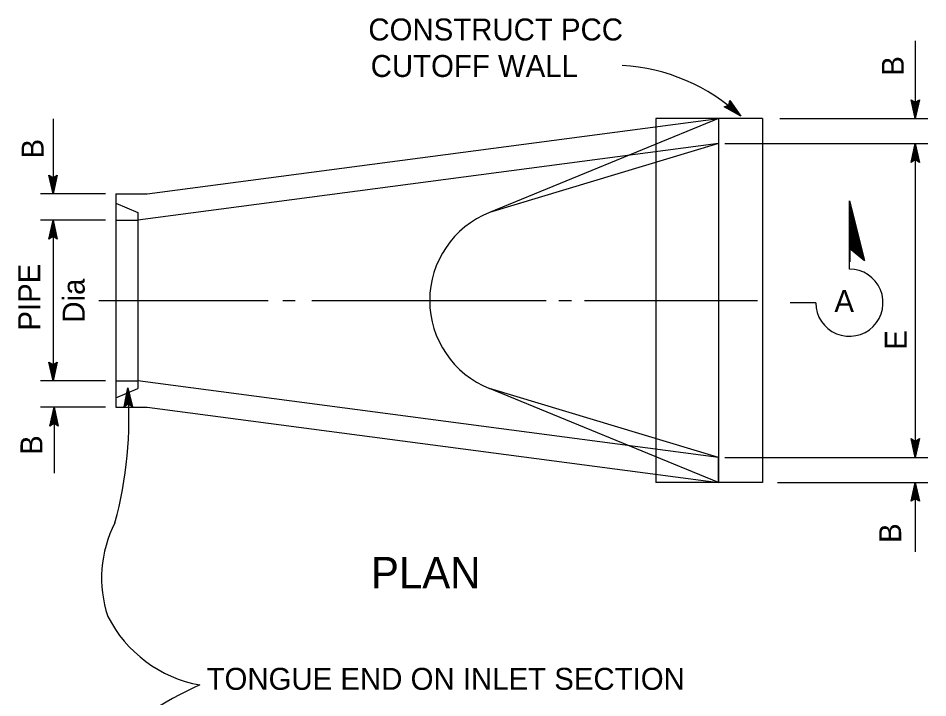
# Model space of a CAD drawing. Extents: x -894 to 866, y -476 to 714.
# Drawn here: x -700.4 to -410.6, y 166.1 to 382.7 of the extents above; entities that cross this region are included whole.
import ezdxf

# ---------------------------------------------------------------- set-up
doc = ezdxf.new("R2010")
doc.units = 0
for name, color, linetype in [('22 Misc Cnst Det', 7, 'Continuous'), ('56 Stage 3 Anno', 7, 'Continuous'), ('57 Undefined', 7, 'Continuous'), ('60 Nongeo Data', 7, 'Continuous')]:
    doc.layers.add(name, color=color, linetype=linetype)

msp = doc.modelspace()

# ---------------------------------------------------------------- linework, layer by layer
at = {"layer": '22 Misc Cnst Det'}
for p, q in [((-435.56, 324.44), (-430.73, 305.49)), ((-435.56, 302.74), (-435.56, 324.44)), ((-435.56, 322.89), (-431.23, 305.9)), ((-435.56, 321.33), (-431.73, 306.31)), ((-435.56, 319.77), (-432.23, 306.71)), ((-435.56, 318.21), (-432.73, 307.12)), ((-435.56, 316.65), (-433.23, 307.52)), ((-435.56, 315.09), (-433.73, 307.93)), ((-435.56, 313.54), (-434.23, 308.33)), ((-435.56, 311.98), (-434.73, 308.74)), ((-435.56, 310.42), (-435.23, 309.14)), ((-435.56, 309.41), (-430.73, 305.49)), ((-446.27, 292.02), (-454.43, 292.02))]:
    msp.add_line(p, q, dxfattribs=at)
msp.add_arc((-435.56, 292.02), 10.72, 179.9995, 90, dxfattribs=at)
at = {"layer": '56 Stage 3 Anno'}
for p, q in [((-414.57, 375.51), (-414.57, 350.71)), ((-414.57, 350.71), (-415.9, 356.71)), ((-415.9, 356.71), (-415.9, 356.71)), ((-415.9, 356.71), (-414.57, 355.91)), ((-414.57, 355.91), (-413.23, 356.71)), ((-413.23, 356.71), (-414.57, 350.71)), ((-413.58, 356.49), (-414.57, 352.09)), ((-413.23, 356.71), (-413.23, 356.71)), ((-475.49, 354.48), (-474, 354.92)), ((-470.16, 351.42), (-475.49, 354.48)), ((-475.49, 354.48), (-475.49, 354.48)), ((-471.19, 352.35), (-475.07, 354.59)), ((-472.2, 353.28), (-474.71, 354.72)), ((-473.22, 354.21), (-474.29, 354.83)), ((-474, 354.92), (-473.69, 356.45)), ((-473.94, 355.24), (-473.22, 354.21)), ((-473.84, 355.62), (-472.2, 353.28)), ((-473.77, 356.04), (-471.18, 352.35)), ((-473.69, 356.45), (-473.69, 356.45)), ((-473.69, 356.45), (-470.16, 351.42)), ((-414.57, 352.1), (-415.54, 356.47)), ((-414.57, 353.47), (-415.19, 356.3)), ((-414.56, 354.85), (-414.83, 356.06)), ((-413.94, 356.26), (-414.57, 353.47)), ((-414.29, 356.08), (-414.56, 354.85)), ((-470.16, 351.42), (-470.16, 351.42)), ((-457.75, 350.71), (-410.57, 350.71)), ((-414.57, 350.71), (-414.57, 350.71)), ((-689.27, 350.64), (-689.27, 326.71)), ((-475.24, 342.71), (-410.57, 342.71)), ((-415.91, 336.71), (-414.57, 342.71)), ((-414.57, 342.71), (-414.57, 242.71)), ((-414.57, 342.71), (-414.57, 342.71)), ((-414.57, 342.71), (-413.24, 336.71)), ((-415.55, 336.92), (-414.57, 341.33)), ((-415.19, 337.16), (-414.57, 339.94)), ((-414.57, 339.94), (-413.94, 337.12)), ((-414.56, 341.32), (-413.6, 336.94)), ((-414.57, 337.51), (-415.91, 336.71)), ((-415.91, 336.71), (-415.91, 336.71)), ((-414.85, 337.33), (-414.57, 338.56)), ((-414.57, 338.56), (-414.3, 337.35)), ((-413.24, 336.71), (-414.57, 337.51)), ((-413.24, 336.71), (-413.24, 336.71)), ((-689.27, 326.71), (-690.6, 332.71)), ((-690.6, 332.71), (-690.6, 332.71)), ((-690.6, 332.71), (-689.27, 331.91)), ((-689.27, 328.1), (-690.24, 332.47)), ((-689.27, 329.47), (-689.89, 332.3)), ((-689.27, 330.85), (-689.53, 332.06)), ((-689.27, 331.91), (-687.93, 332.71)), ((-687.93, 332.71), (-689.27, 326.71)), ((-688.29, 332.49), (-689.27, 328.09)), ((-688.65, 332.26), (-689.27, 329.47)), ((-688.99, 332.08), (-689.27, 330.85)), ((-687.93, 332.71), (-687.93, 332.71)), ((-672.6, 326.71), (-693.27, 326.71)), ((-689.27, 326.71), (-689.27, 326.71)), ((-672.6, 318.31), (-693.27, 318.31)), ((-690.61, 312.31), (-689.27, 318.31)), ((-690.25, 312.53), (-689.27, 316.93)), ((-689.27, 318.31), (-689.27, 267.1)), ((-689.27, 318.31), (-689.27, 318.31)), ((-689.27, 318.31), (-687.94, 312.31)), ((-689.27, 316.92), (-688.3, 312.55)), ((-689.27, 313.11), (-690.61, 312.31)), ((-689.89, 312.76), (-689.27, 315.55)), ((-689.55, 312.94), (-689.27, 314.17)), ((-689.27, 315.55), (-688.65, 312.72)), ((-689.27, 314.17), (-689.01, 312.96)), ((-687.94, 312.31), (-689.27, 313.11)), ((-435.32, 305), (-435.32, 315)), ((-690.61, 312.31), (-690.61, 312.31)), ((-687.94, 312.31), (-687.94, 312.31)), ((-689.27, 267.1), (-690.6, 273.1)), ((-690.6, 273.1), (-690.6, 273.1)), ((-690.6, 273.1), (-689.27, 272.3)), ((-689.27, 268.49), (-690.24, 272.87)), ((-689.27, 269.87), (-689.89, 272.69)), ((-689.27, 271.25), (-689.53, 272.46)), ((-689.27, 272.3), (-687.93, 273.1)), ((-687.93, 273.1), (-689.27, 267.1)), ((-688.29, 272.89), (-689.27, 268.48)), ((-688.65, 272.65), (-689.27, 269.87)), ((-688.99, 272.48), (-689.27, 271.25)), ((-687.93, 273.1), (-687.93, 273.1)), ((-672.6, 267.1), (-693.27, 267.1)), ((-689.27, 267.1), (-689.27, 267.1)), ((-666.67, 258.8), (-665.44, 264.83)), ((-665.44, 264.83), (-665.44, 264.83)), ((-665.44, 264.83), (-664, 258.86)), ((-666.32, 259.03), (-665.42, 263.45)), ((-665.96, 259.27), (-665.39, 262.07)), ((-665.41, 263.44), (-664.36, 259.08)), ((-665.39, 262.07), (-664.71, 259.25)), ((-672.6, 258.71), (-693.27, 258.71)), ((-690.28, 252.71), (-688.94, 258.71)), ((-688.94, 258.71), (-688.94, 237.69)), ((-688.94, 258.71), (-688.94, 258.71)), ((-688.94, 258.71), (-687.61, 252.71)), ((-665.34, 259.63), (-666.67, 258.8)), ((-666.67, 258.8), (-666.67, 258.8)), ((-665.62, 259.45), (-665.37, 260.69)), ((-665.37, 260.69), (-665.08, 259.48)), ((-664, 258.86), (-665.34, 259.63)), ((-664, 258.86), (-664, 258.86)), ((-689.93, 252.92), (-688.94, 257.33)), ((-689.57, 253.16), (-688.94, 255.94)), ((-688.94, 257.32), (-687.97, 252.94)), ((-688.94, 255.94), (-688.32, 253.12)), ((-688.94, 253.51), (-690.28, 252.71)), ((-690.28, 252.71), (-690.28, 252.71)), ((-689.22, 253.33), (-688.94, 254.56)), ((-688.94, 254.56), (-688.68, 253.35)), ((-687.61, 252.71), (-688.94, 253.51)), ((-687.61, 252.71), (-687.61, 252.71)), ((-414.57, 242.71), (-415.9, 248.71)), ((-415.9, 248.71), (-415.9, 248.71)), ((-415.9, 248.71), (-414.57, 247.91)), ((-414.57, 244.1), (-415.54, 248.47)), ((-414.57, 245.47), (-415.19, 248.3)), ((-414.56, 246.85), (-414.83, 248.06)), ((-414.57, 247.91), (-413.23, 248.71)), ((-413.23, 248.71), (-414.57, 242.71)), ((-413.58, 248.49), (-414.57, 244.09)), ((-413.94, 248.26), (-414.57, 245.47)), ((-414.29, 248.08), (-414.56, 246.85)), ((-413.23, 248.71), (-413.23, 248.71)), ((-475.24, 242.71), (-410.57, 242.71)), ((-414.57, 242.71), (-414.57, 242.71)), ((-458.41, 234.71), (-410.57, 234.71)), ((-415.91, 228.71), (-414.57, 234.71)), ((-415.55, 228.92), (-414.57, 233.33)), ((-415.19, 229.16), (-414.57, 231.95)), ((-414.57, 234.71), (-414.57, 212.62)), ((-414.57, 234.71), (-414.57, 234.71)), ((-414.57, 234.71), (-413.24, 228.71)), ((-414.57, 231.95), (-413.94, 229.12)), ((-414.56, 233.32), (-413.6, 228.94)), ((-414.57, 229.51), (-415.91, 228.71)), ((-414.85, 229.33), (-414.57, 230.56)), ((-414.57, 230.56), (-414.3, 229.35)), ((-413.24, 228.71), (-414.57, 229.51)), ((-415.91, 228.71), (-415.91, 228.71)), ((-413.24, 228.71), (-413.24, 228.71))]:
    msp.add_line(p, q, dxfattribs=at)
for points in [[(-674.75, 292.71), (-620.76, 292.71)], [(-616.11, 292.71), (-612.11, 292.71)], [(-606.8, 292.71), (-532.13, 292.71)], [(-528.12, 292.71), (-524.12, 292.71)], [(-519.98, 292.71), (-464.79, 292.71)]]:
    msp.add_lwpolyline(points, dxfattribs=at)
for centre, radius, start, end in [((-511.53, 307.27), 60.5, 46.8605, 86.6178), ((-795.14, 255.55), 130.03, 344.9643, 4.0902), ((-635.26, 204.2), 38.56, 152.8183, 198.3825), ((-635.14, 210.68), 41.17, 206.9177, 259.7048), ((-592.33, 58.29), 122.61, 114.1534, 150.2084)]:
    msp.add_arc(centre, radius, start, end, dxfattribs=at)
at = {"layer": '60 Nongeo Data'}
for p, q in [((-659.27, 326.71), (-477.27, 350.71)), ((-477.27, 350.71), (-550.27, 320.71)), ((-497.27, 350.71), (-497.27, 234.71)), ((-463.27, 350.71), (-497.27, 350.71)), ((-477.27, 350.71), (-477.27, 234.71)), ((-463.27, 350.71), (-463.27, 234.71)), ((-477.27, 342.71), (-662.27, 318.31)), ((-477.27, 342.71), (-550.27, 320.71)), ((-669.27, 326.71), (-659.27, 326.71)), ((-669.27, 326.71), (-669.27, 258.71)), ((-669.27, 323.71), (-662.27, 320.8)), ((-662.27, 320.8), (-662.27, 264.62)), ((-669.27, 318.31), (-662.27, 318.31)), ((-669.27, 267.1), (-662.27, 267.1)), ((-477.27, 242.71), (-662.27, 267.1)), ((-669.27, 261.71), (-662.27, 264.62)), ((-477.27, 234.71), (-550.27, 264.71)), ((-477.27, 242.71), (-550.27, 264.71)), ((-669.27, 258.71), (-659.27, 258.71)), ((-659.27, 258.71), (-477.27, 234.71)), ((-477.27, 234.71), (-477.27, 242.71)), ((-463.27, 234.71), (-497.27, 234.71))]:
    msp.add_line(p, q, dxfattribs=at)
msp.add_arc((-539.14, 292.71), 30.13, 111.6806, 248.3194, dxfattribs=at)

# ---------------------------------------------------------------- texts
at = {"layer": '57 Undefined'}
for s, height, p in [('CONSTRUCT PCC', 7, (-588.81, 375.59)), ('CUTOFF WALL', 7, (-588.08, 363.96)), ('A', 7, (-440.33, 289.05)), ('PLAN', 10, (-588.01, 200.96)), ('TONGUE END ON INLET SECTION', 7, (-640.37, 168.62))]:
    msp.add_text(s, height=height, dxfattribs=at).set_placement(p)
for s, p in [('B', (-418.21, 364.36)), ('B', (-692.3, 337.97)), ('PIPE', (-693.39, 283.11)), ('Dia', (-679.22, 285.65)), ('E', (-417.27, 277.04)), ('B', (-692.67, 243.5)), ('B', (-419.05, 215.43))]:
    msp.add_text(s, height=7, rotation=90, dxfattribs=at).set_placement(p)

doc.saveas('drawing.dxf')
